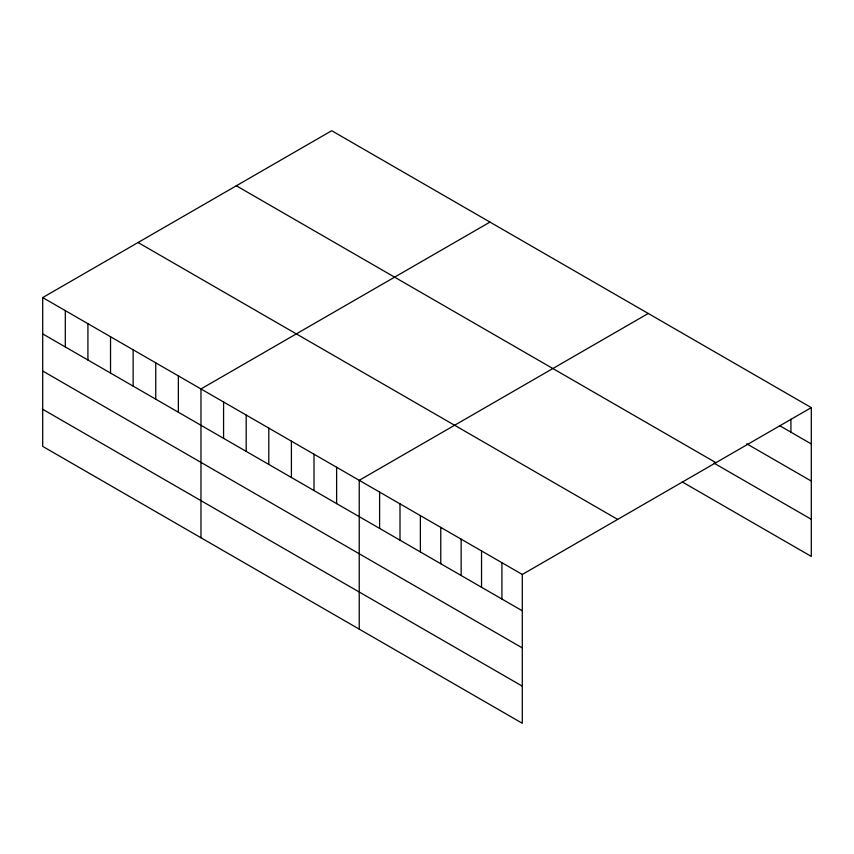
<?xml version="1.0" encoding="UTF-8"?>
<svg xmlns="http://www.w3.org/2000/svg" width="854" height="854" viewBox="0 0 854 854"><rect width="100%" height="100%" fill="white"/><g stroke="black" fill="none" stroke-linecap="round" stroke-linejoin="round"><path stroke-width="1.28" d="M42.7 297.576L522.296 574.464L522.296 723.285L42.7 446.386L42.7 297.576L331.704 130.715L811.3 407.614L811.3 556.424L682.207 481.902M489.972 222.093L200.968 388.944L200.968 537.764M648.239 313.471L359.235 480.322L359.235 629.131M522.296 574.464L811.3 407.614M779.595 425.644L811.3 443.952M746.759 443.802L811.3 481.069M236.334 185.777L715.93 462.676M713.912 463.081L811.3 519.307M138.07 242.515L617.666 519.403M42.7 333.903L522.296 610.802M42.7 371.02L522.296 647.919M42.7 409.269L522.296 686.157M790.921 419.207L790.921 432.177M501.917 562.701L501.917 599.028M481.539 550.926L481.539 587.264M461.149 539.162L461.149 575.5M440.771 527.398L440.771 563.725M420.381 515.624L420.381 551.962M400.003 503.86L400.003 540.198M379.614 492.085L379.614 528.423M336.625 467.266L336.625 503.604M314.016 454.211L314.016 490.548M291.406 441.166L291.406 477.493M268.796 428.11L268.796 464.437M246.187 415.055L246.187 451.392M223.577 401.999L223.577 438.337M178.358 375.899L178.358 412.226M155.748 362.843L155.748 399.17M133.139 349.788L133.139 386.125M110.529 336.732L110.529 373.07M87.919 323.677L87.919 360.014M65.31 310.621L65.31 346.959"/></g></svg>
